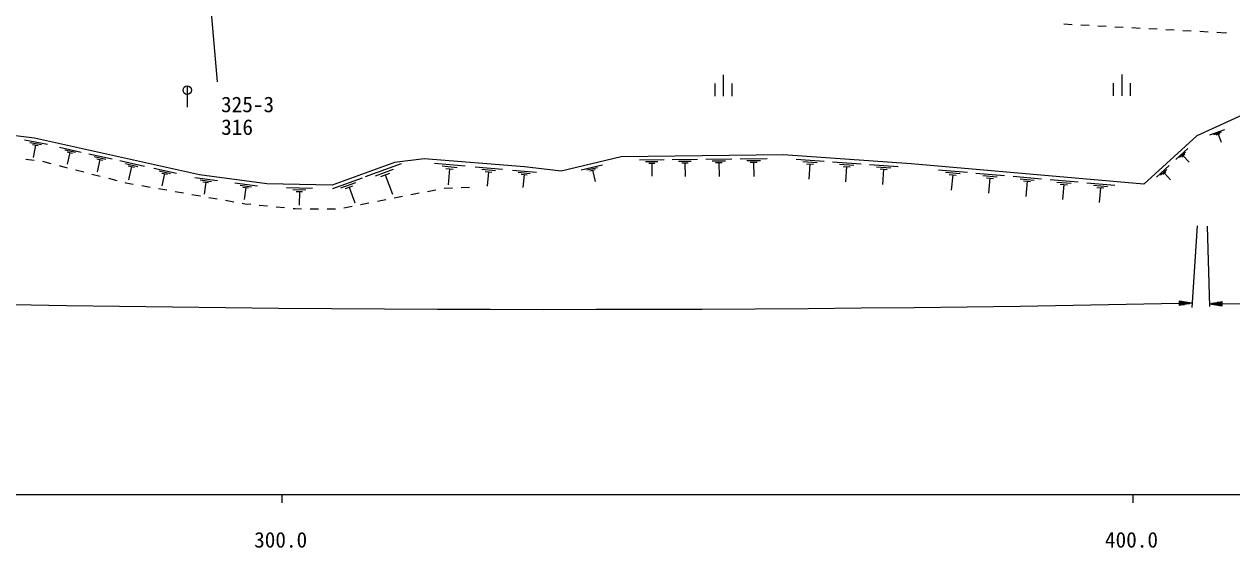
# Model space of a CAD drawing. Units: millimetres, scale not verified. Extents: x 40000 to 680000, y 20000 to 380000.
# Drawn here: x 337697 to 479638, y 198715 to 260260 of the extents above; entities that cross this region are included whole.
import ezdxf
from ezdxf.enums import TextEntityAlignment as Align

# ---------------------------------------------------------------- set-up
doc = ezdxf.new("R2010")
doc.units = ezdxf.units.MM
doc.header["$LTSCALE"] = 1000
for name, color, linetype, lineweight in [('M-BGD', 7, 'Continuous', 25), ('M-STR-HTXT', 7, 'Continuous', 13), ('M-STR-STRC', 7, 'Continuous', 25), ('M-TTL-BAND', 7, 'Continuous', 25)]:
    doc.layers.add(name, color=color, linetype=linetype, lineweight=lineweight)
doc.styles.add('ＭＳ ゴシック', font='')
doc.styles.get('ＭＳ ゴシック').set_extended_font_data('MS Gothic')

msp = doc.modelspace()

# ---------------------------------------------------------------- linework, layer by layer
at = {"layer": 'M-BGD'}
for p, q in [((460886, 260196), (459888, 260250)), ((462883, 260088), (461885, 260142)), ((464880, 259979), (463882, 260034)), ((466877, 259871), (465879, 259925)), ((468874, 259763), (467876, 259817)), ((470872, 259654), (469873, 259708)), ((472869, 259546), (471870, 259600)), ((474866, 259437), (473867, 259491)), ((476863, 259329), (475864, 259383)), ((478860, 259220), (477861, 259275)), ((479015, 259223), (478860, 259220)), ((419856, 254298), (419856, 251798)), ((466695, 254336), (466695, 251836)), ((418856, 253298), (418856, 251798)), ((420856, 253298), (420856, 251798)), ((465695, 253336), (465695, 251836)), ((467695, 253336), (467695, 251836)), ((477051, 247262), (478831, 247897)), ((477538, 247302), (478428, 247620)), ((477803, 247263), (478248, 247422)), ((478025, 247342), (478364, 246393)), ((337736, 246654), (340428, 246154)), ((338376, 246349), (339722, 246099)), ((338679, 246107), (339352, 245982)), ((339016, 246045), (338749, 244609)), ((341858, 245795), (344416, 245229)), ((473047, 244345), (474462, 245638)), ((337879, 244397), (338873, 244294)), ((339859, 244142), (340827, 243892)), ((342459, 245483), (343738, 245200)), ((342741, 245242), (343381, 245100)), ((343061, 245171), (342759, 243807)), ((345300, 245033), (348042, 244426)), ((345945, 244698), (347316, 244395)), ((346247, 244440), (346933, 244288)), ((346590, 244364), (346266, 242901)), ((348935, 244228), (351843, 243584)), ((410016, 244302), (412911, 244335)), ((413866, 244346), (416853, 244381)), ((414615, 244156), (416108, 244173)), ((417806, 244392), (420887, 244428)), ((418579, 244196), (420119, 244214)), ((421839, 244439), (425016, 244476)), ((422636, 244236), (424224, 244255)), ((428416, 244391), (431738, 244155)), ((473487, 244574), (474194, 245221)), ((473750, 244641), (474104, 244965)), ((473927, 244803), (474617, 244049)), ((341796, 243642), (342764, 243393)), ((343732, 243143), (344700, 242893)), ((349619, 243873), (351073, 243551)), ((349940, 243598), (350667, 243437)), ((350303, 243518), (349960, 241967)), ((352948, 243339), (355599, 242752)), ((353571, 243015), (354897, 242722)), ((353864, 242765), (354527, 242618)), ((377805, 242337), (382065, 243894)), ((378974, 242442), (381104, 243221)), ((379610, 242353), (380675, 242742)), ((385943, 243910), (389521, 243592)), ((386817, 243592), (388605, 243433)), ((387243, 243314), (388137, 243234)), ((387690, 243274), (387520, 241366)), ((390710, 243487), (393901, 243204)), ((391489, 243203), (393084, 243062)), ((391869, 242955), (392667, 242884)), ((392268, 242920), (392117, 241218)), ((395074, 243100), (397910, 242848)), ((395766, 242848), (397184, 242722)), ((403182, 243147), (405669, 243743)), ((403844, 243130), (405087, 243428)), ((404194, 243039), (404816, 243188)), ((404505, 243113), (404823, 241787)), ((410742, 244117), (412190, 244134)), ((411106, 243928), (411830, 243936)), ((411468, 243932), (411486, 242388)), ((414990, 243961), (415737, 243970)), ((415364, 243965), (415382, 242372)), ((418966, 243995), (419736, 244004)), ((419351, 243999), (419370, 242356)), ((423035, 244029), (423830, 244038)), ((423433, 244034), (423452, 242339)), ((429231, 244110), (430892, 243993)), ((429630, 243859), (430461, 243801)), ((430046, 243830), (429920, 242058)), ((432721, 244086), (436072, 243849)), ((433543, 243803), (435218, 243684)), ((433946, 243550), (434784, 243491)), ((434365, 243520), (434238, 241733)), ((437055, 243779), (440434, 243540)), ((437884, 243494), (439573, 243374)), ((438290, 243239), (439135, 243179)), ((438713, 243209), (438585, 241406)), ((445175, 243149), (448559, 242853)), ((446001, 242850), (447693, 242701)), ((449568, 242764), (452927, 242470)), ((470778, 242269), (472270, 243634)), ((471242, 242511), (471988, 243193)), ((471520, 242582), (471893, 242923)), ((471706, 242753), (472434, 241957)), ((345669, 242643), (346637, 242393)), ((347605, 242143), (348573, 241893)), ((349542, 241643), (349642, 241617)), ((349642, 241617), (350525, 241462)), ((354195, 242692), (353882, 241278)), ((357750, 242232), (360415, 241874)), ((358392, 241965), (359725, 241786)), ((358702, 241742), (359368, 241653)), ((359035, 241698), (358844, 240276)), ((362451, 241600), (365117, 241242)), ((363094, 241333), (364426, 241154)), ((373987, 240941), (377444, 242205)), ((374935, 241026), (376664, 241658)), ((380143, 242547), (380973, 240275)), ((396104, 242627), (396813, 242564)), ((396459, 242596), (396324, 241083)), ((446404, 242587), (447250, 242513)), ((446827, 242550), (446669, 240745)), ((450388, 242467), (452067, 242320)), ((450789, 242206), (451628, 242133)), ((451208, 242170), (451051, 240379)), ((453936, 242382), (457268, 242090)), ((454749, 242087), (456415, 241941)), ((455146, 241828), (455979, 241755)), ((455563, 241792), (455407, 240015)), ((458277, 242002), (461583, 241712)), ((459084, 241709), (460737, 241564)), ((459478, 241452), (460304, 241380)), ((459891, 241416), (459737, 239653)), ((462592, 241624), (465872, 241336)), ((463392, 241333), (465032, 241190)), ((351510, 241289), (352495, 241116)), ((353480, 240943), (354465, 240770)), ((355449, 240596), (356434, 240423)), ((357419, 240250), (358404, 240077)), ((359389, 239904), (360374, 239731)), ((363403, 241110), (364069, 241021)), ((363736, 241065), (363545, 239644)), ((368521, 241045), (371578, 240979)), ((369281, 240825), (370809, 240792)), ((369659, 240613), (370423, 240596)), ((370041, 240604), (370005, 238974)), ((375452, 240954), (376316, 241270)), ((375884, 241112), (376558, 239268)), ((381170, 239844), (382151, 240036)), ((383133, 240228), (384114, 240421)), ((385095, 240613), (386077, 240805)), ((387059, 240986), (388059, 241025)), ((389058, 241064), (390057, 241103)), ((463783, 241079), (464603, 241007)), ((464193, 241043), (464040, 239294)), ((361359, 239558), (362344, 239385)), ((363329, 239212), (363628, 239159)), ((363628, 239159), (364321, 239091)), ((365316, 238993), (366311, 238896)), ((367306, 238798), (368302, 238700)), ((369297, 238602), (369556, 238577)), ((369556, 238577), (370296, 238573)), ((371296, 238568), (372296, 238563)), ((373296, 238558), (374296, 238553)), ((375282, 238690), (376263, 238882)), ((377245, 239075), (378226, 239267)), ((379207, 239459), (380189, 239652))]:
    msp.add_line(p, q, dxfattribs=at)
for points in [[(482735, 250407), (475508, 247137), (469278, 241440), (441943, 243834), (426912, 244898), (407846, 244676), (400819, 242991), (396496, 243501), (384701, 244421)], [(384701, 244421), (381221, 244011), (373883, 241329), (366234, 241495), (358320, 242559), (338899, 246860), (327925, 248201)]]:
    msp.add_lwpolyline(points, dxfattribs=at)
at = {"layer": 'M-STR-HTXT'}
for p, q in [((475559, 236550), (474918, 226977)), ((476731, 236515), (477015, 227069)), ((474952, 227487), (473448, 227706)), ((473448, 227706), (473458, 227207)), ((473749, 227662), (473449, 227656)), ((473450, 227606), (474049, 227618)), ((474350, 227575), (473451, 227556)), ((473452, 227506), (474651, 227531)), ((474952, 227487), (473453, 227456)), ((473454, 227406), (474653, 227431)), ((474354, 227375), (473455, 227356)), ((473456, 227306), (474055, 227319)), ((473757, 227263), (473457, 227256)), ((474952, 227487), (473458, 227207)), ((477006, 227389), (478503, 227653)), ((477006, 227389), (478506, 227403)), ((477006, 227389), (478508, 227153)), ((478505, 227453), (477305, 227442)), ((478506, 227353), (477306, 227342)), ((477605, 227495), (478505, 227503)), ((477606, 227295), (478506, 227303)), ((478504, 227553), (477904, 227548)), ((478507, 227253), (477907, 227248)), ((478204, 227600), (478504, 227603)), ((478207, 227200), (478507, 227203)), ((478508, 227153), (478503, 227653))]:
    msp.add_line(p, q, dxfattribs=at)
for centre, radius, start, end in [((401024, 3904481), 3677737, 264.919, 271.12844), ((470614, 934997), 707636, 270.63896, 277.54362)]:
    msp.add_arc(centre, radius, start, end, dxfattribs=at)
at = {"layer": 'M-STR-STRC'}
for p, q in [((358758, 271725), (360393, 253501)), ((356867, 253009), (356867, 250509))]:
    msp.add_line(p, q, dxfattribs=at)
msp.add_circle((356867, 252509), 500, dxfattribs=at)
at = {"layer": 'M-TTL-BAND'}
for p, q in [((40000, 205000), (579000, 205000)), ((368000, 205000), (368000, 204000)), ((468000, 205000), (468000, 204000))]:
    msp.add_line(p, q, dxfattribs=at)

# ---------------------------------------------------------------- texts
at = {"layer": 'M-STR-STRC', "style": 'ＭＳ ゴシック'}
for s, p in [('325-3', (360836, 250827)), ('316', (360853, 248162))]:
    msp.add_text(s, height=1833, dxfattribs=at).set_placement(p, align=Align.MIDDLE_LEFT)
at = {"layer": 'M-TTL-BAND', "style": 'ＭＳ ゴシック'}
for s, p in [('300.0', (367844, 198195)), ('400.0', (467844, 198195))]:
    msp.add_text(s, height=1833, dxfattribs=at).set_placement(p, align=Align.BOTTOM_CENTER)

doc.saveas('drawing.dxf')
